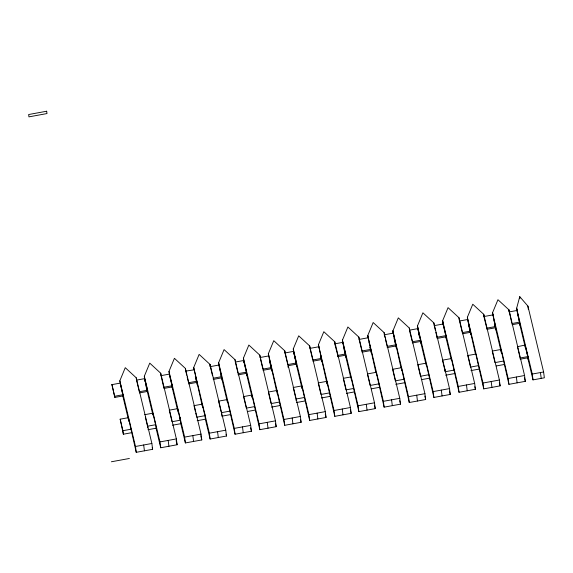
<?xml version="1.0" encoding="UTF-8"?>
<svg xmlns="http://www.w3.org/2000/svg" width="573" height="573" viewBox="0 0 573 573"><rect width="100%" height="100%" fill="white"/><g stroke="black" fill="none" stroke-linecap="round" stroke-linejoin="round"><path stroke-width="0.86" d="M517.154 311.655L516.617 308.36L519.747 296.664L527.912 306.097L543.605 371.977L544.35 377.815L533.012 379.885L527.525 356.85M122.851 395.084L119.836 380.794L125.265 367.687L136.224 377.793L151.874 443.488L152.619 449.325L136.231 452.319L128.366 417.674L120.165 419.171L123.367 434.212L131.561 432.708M144.99 381.367L144.324 376.225L149.754 363.124L160.712 373.224L176.362 438.918L177.114 444.755L160.727 447.757L156.071 428.224L155.304 422.308M169.522 375.58L168.992 371.411L174.421 358.311L185.38 368.41L201.03 434.105L201.775 439.942L185.387 442.936L180.803 423.698L180.058 417.86M202.233 405.963L193.71 367.501L199.139 354.393L210.098 364.5L225.748 430.194L226.5 436.024L210.112 439.025L205.385 419.2L197.191 420.697M194.011 369.836L185.767 371.111L185.466 368.776M219.101 366.204L218.65 362.695L224.079 349.594L235.037 359.694L250.688 425.388L251.432 431.225L235.045 434.227L227.18 399.582L218.578 401.157L221.128 411.872M243.962 362.322L243.425 358.154L248.854 345.046L259.813 355.153L275.463 420.84L276.215 426.677L259.827 429.678L251.962 395.048L243.568 396.588M276.666 391.452L268.336 353.777L273.765 340.677L284.724 350.783L300.374 416.471L301.119 422.308L284.731 425.309L276.823 390.5L268.35 392.047M268.637 356.112L268.515 354.372M293.698 352.266L293.269 348.928L298.705 335.828L309.664 345.927L325.314 411.622L326.058 417.459L309.671 420.46L301.828 385.923L293.211 387.498L295.768 398.206M327.09 383.996L318.402 344.817L323.831 331.71L334.79 341.816L350.44 407.51L351.185 413.341L334.797 416.342L326.846 381.339L318.216 382.922L320.966 394.46L329.59 392.877M318.695 347.152L318.559 344.416M375.852 372.414L367.73 335.628L373.159 322.527L384.118 332.627L399.768 398.321L400.52 404.158L384.125 407.152L376.21 372.307L367.365 373.925M368.031 337.963L367.823 335.398M401.007 367.809L392.877 330.986L398.307 317.879L409.265 327.985L424.915 393.68L425.66 399.517L409.272 402.511L401.365 367.701L392.598 369.306M393.171 333.321L392.949 330.8M418.011 330.077L417.473 325.908L422.903 312.808L433.861 322.907L449.511 388.601L450.263 394.439L433.876 397.44L426.097 363.175L417.753 364.7M443.165 324.927L442.628 320.751L448.057 307.651L459.016 317.757L474.666 383.444L475.418 389.282L459.03 392.283L451.374 358.548L442.485 360.173M500.995 349.466L501.447 352.968L495.982 330.041L492.522 312.815L497.951 299.715L508.91 309.814L524.56 375.508L525.312 381.346L508.924 384.347L500.995 349.466L492.228 351.07L494.972 362.609L503.746 361.004M492.823 315.15L492.63 312.557M516.703 308.152L520.091 325.629M111.943 384.626L120.137 383.129L122.901 394.747L123.052 395.914L114.858 397.418L111.943 384.626L114.858 397.418M209.89 364.306L210.191 366.641L218.95 365.037L222.166 380.164M260.121 357.502L268.708 355.933M296.814 366.498L293.598 351.378L284.867 352.975L284.573 350.64M309.986 348.377L318.86 346.751M358.848 337.096L374.498 402.79L375.251 408.621L358.856 411.622L358.111 405.784L342.461 340.097L347.89 326.99L358.848 337.096L359.149 339.431L368.124 337.733M393.25 333.135L384.232 334.79L384.999 337.411M433.861 322.907L434.255 325.629L443.144 324.003L442.85 321.668M470.376 331.144L462.304 332.627L459.539 321.002L467.711 319.505L475.475 354.178M492.93 314.892L483.891 316.547L486.57 327.326M508.996 311.948L517.004 310.487M114.707 396.251L122.901 394.747M136.224 377.793L136.524 380.128L144.647 378.638L147.411 390.263L139.289 391.746L136.718 380.959M163.799 387.262L172.144 385.736L169.379 374.112L161.034 375.637L163.95 388.43L172.294 386.904L169.529 375.279M196.725 381.238L188.538 382.735L187.149 376.927M213.113 378.237L221.722 376.662M237.91 372.83L235.338 362.043L243.733 360.503L246.497 372.128L238.11 373.66L238.253 374.828L246.648 373.295L243.876 361.67M271.366 367.572L262.885 369.127L260.514 359.164M296.37 362.996L287.753 364.571L285.025 353.118M321.381 358.419L312.758 360.002L310.186 349.208M337.561 354.551L334.754 343.843L342.783 342.375L345.519 353.999L337.769 355.418L338.006 356.936M370.752 349.38L361.907 350.998L362.057 352.166L370.903 350.547L370.151 347.224M395.907 344.781L387.14 346.386L387.291 347.553L396.05 345.949L393.587 335.133M412.094 340.964L409.409 330.177L417.867 328.63L420.632 340.255L412.295 341.78L412.445 342.948L420.783 341.422L418.211 330.628M443.294 325.17L446.066 336.795L437.17 338.421L437.02 337.253L445.916 335.628L443.144 324.003M495.538 326.546L486.764 328.15L486.914 329.317L495.688 327.713L494.012 320.221M511.925 323.544L519.639 322.126M139.44 392.913L147.562 391.431L147.411 390.263M188.682 383.903L196.876 382.406L195.386 375.745M213.263 379.405L221.866 377.829M263.036 370.294L271.516 368.74L269.238 358.762M293.598 351.378L296.513 364.163L287.904 365.739L288.104 367.3M312.908 361.169L321.532 359.586L320.465 354.451M337.92 356.585L345.669 355.167L344.301 349.358M462.454 333.794L470.526 332.311L468.048 321.503M512.076 324.712L519.79 323.294L517.261 312.679M144.754 414.673L152.876 413.183L155.62 424.722L147.497 426.205L147.727 427.959M177.609 408.656L169.264 410.182L172.015 421.721L180.359 420.195L177.609 408.656L178.06 412.159M195.765 413.076L196.747 417.194L204.933 415.697L202.19 404.158L193.996 405.655L195.372 411.428M343.234 378.345L350.977 376.927L358.856 411.622M123.367 434.212L122.916 430.71L131.11 429.206M221.321 412.696L229.931 411.12M254.706 406.586L246.318 408.119L243.761 397.411M279.574 402.031L271.093 403.585L268.544 392.87M304.578 397.454L295.962 399.03L296.184 400.785M353.727 388.458L345.977 389.876L343.428 379.168M378.961 383.838L370.115 385.464L367.565 374.749M404.115 379.24L395.349 380.844L392.799 370.129M428.84 374.713L420.503 376.239L417.953 365.524M442.685 361.033L445.235 371.712L454.124 370.086M478.584 365.603L470.512 367.085L467.761 355.547L475.841 354.071L483.741 388.866L500.129 385.865L499.384 380.028L483.734 314.341L472.775 304.234L467.346 317.335L482.996 383.029L483.741 388.866M525.298 346.4L527.998 357.76L520.284 359.171L520.134 358.003L527.848 356.592L525.104 345.053L517.44 346.694M147.949 429.707L156.071 428.224M172.459 425.223L180.803 423.698M221.772 416.199L230.375 414.623M247.608 411.471L255.157 410.089M271.545 407.088L280.025 405.534M296.413 402.533L305.022 400.957M321.41 397.963L330.041 396.38M346.429 393.379L354.171 391.961M371.368 388.816L379.405 387.341M395.8 384.347L404.559 382.743M421.785 379.584L429.292 378.216M445.679 375.215L454.575 373.589M470.963 370.588L479.035 369.105M496.297 365.946L504.197 364.507M459.03 392.283L458.278 386.446L474.666 383.444M185.387 442.936L184.642 437.099L201.03 434.105M433.876 397.44L433.124 391.603L449.511 388.601M160.727 447.757L159.974 441.919L176.362 438.918M259.827 429.678L259.075 423.841L275.463 420.84M309.671 420.46L308.919 414.623L325.314 411.622M136.231 452.319L135.486 446.482L151.874 443.488M235.045 434.227L234.3 428.389L250.688 425.388M358.111 405.784L374.498 402.79M284.731 425.309L283.986 419.472L300.374 416.471M384.125 407.152L383.38 401.322L399.768 398.321M409.272 402.511L408.528 396.674L424.915 393.68M482.996 383.029L499.384 380.028M533.012 379.885L532.267 374.047L543.605 371.977M210.112 439.025L209.36 433.188L225.748 430.194M508.924 384.347L508.172 378.509L524.56 375.508M334.797 416.342L334.052 410.504L350.44 407.51M111.377 461.774L129.405 458.472M359.099 339.388L361.706 350.175M210.191 366.641L210.098 364.5M516.617 308.36L532.267 374.047M519.503 323.179L525.348 347.704M511.732 322.728L508.91 309.814M517.648 347.567L520.134 358.003M524.488 377.886L525.312 381.346M492.522 312.815L508.172 378.509M499.312 382.427L500.129 385.865M474.809 386.732L475.418 389.282M442.628 320.751L458.278 386.446M445.572 335.807L451.424 360.353M434.255 325.629L435.444 330.614M435.838 332.268L437.02 337.253M449.461 391.094L450.263 394.439M417.473 325.908L433.124 391.603M418.713 333.794L419.3 336.287M420.296 340.434L426.14 364.98M424.844 396.072L425.66 399.517M392.877 330.986L408.528 396.674M385.393 339.037L386.947 345.569M399.696 400.713L400.52 404.158M367.73 335.628L383.38 401.322M374.434 405.204L375.251 408.621M343.621 347.539L350.619 377.027M350.361 409.874L351.185 413.341M318.402 344.817L334.052 410.504M325.249 414.064L326.058 417.459M293.269 348.928L308.919 414.623M293.748 352.545L296.513 364.163M296.026 363.182L302.071 388.573M300.51 419.73L301.119 422.308M268.336 353.777L283.986 419.472M275.398 423.275L276.215 426.677M243.425 358.154L259.075 423.841M246.154 372.307L252.206 397.705M250.623 427.816L251.432 431.225M218.65 362.702L234.3 428.389M219.294 367.035L221.278 375.336M220.977 375.186L227.424 402.239M210.592 367.644L212.533 375.795M226.084 434.305L226.5 436.024M193.71 367.501L209.36 433.188M185.967 371.941L186.755 375.265M200.779 435.759L201.775 439.942M168.992 371.411L184.642 437.099M171.606 385.085L177.451 409.616M176.104 440.508L177.114 444.755M144.324 376.225L159.974 441.919M144.797 379.806L147.562 391.431M145.914 385.6L152.912 414.959M145.341 417.144L147.304 425.381M152.217 447.613L152.619 449.325M119.836 380.794L135.486 446.482M122.436 394.403L128.81 421.176L128.366 417.674M120.165 419.171L122.916 430.71M343.127 344.373L343.907 347.696M468.542 324.669L470.827 334.646M394.081 338.299L396.351 348.284M269.539 361.097L271.817 371.075M369.026 342.231L369.771 345.562M369.886 347.059L371.197 352.882M195.307 376.418L197.176 384.741M494.871 325.049L495.982 330.041M320.45 354.587L321.532 359.586M320.751 356.922L321.833 361.921M540.461 372.55L541.213 378.388M527.912 306.097L528.335 309.434M527.848 356.592L528.299 360.088M519.747 296.664L519.962 298.332M525.255 346.221L525.498 347.961M508.695 309.613L508.896 311.175M516.366 377.005L517.118 382.843M483.734 314.341L484.035 316.676M483.598 314.212L483.791 315.766M491.19 381.532L491.935 387.369M467.41 317.17L467.862 320.672M459.238 318.667L459.539 321.002M459.016 317.757L459.446 321.088M466.472 384.949L467.224 390.786M451.374 358.548L451.603 360.295M445.916 335.628L446.367 339.13M444.841 368.991L445.235 371.712M441.317 390.106L442.07 395.943M420.632 340.255L421.083 343.757M417.567 326.295L418.018 329.797M409.265 327.985L409.559 330.32M416.721 395.177L417.466 401.014M401.365 367.701L401.702 370.33M384.118 332.627L384.419 334.961M391.574 399.818L392.319 405.655M376.325 373.181L376.547 374.935M366.305 404.287L367.049 410.125M351.091 377.8L351.313 379.548M345.519 353.999L345.963 357.502M342.482 340.04L342.933 343.542M334.79 341.816L335.083 344.151M342.246 409.007L342.991 414.845M326.846 381.339L327.183 383.967M309.664 345.927L309.979 348.427M317.12 413.119L317.865 418.956M301.828 385.923L302.164 388.544M284.724 350.783L284.924 352.338M292.18 417.975L292.925 423.812M276.823 390.5L277.275 394.002M259.813 355.153L260.135 357.652M267.269 422.344L268.021 428.181M252.07 395.922L252.299 397.676M246.497 372.128L246.949 375.63M235.037 359.694L235.36 362.2M242.494 426.885L243.239 432.722M227.295 400.463L227.517 402.21M221.436 413.57L221.658 415.325M217.554 431.691L218.306 437.528M204.64 413.362L205.435 419.415M202.19 404.158L202.634 407.661M185.38 368.41L185.702 370.91M192.836 435.602L193.581 441.439M179.972 417.488L180.266 419.823M172.144 385.736L172.595 389.239M160.712 373.224L161.034 375.723M168.168 440.415L168.92 446.252M152.876 413.183L153.098 414.938M143.68 444.985L144.425 450.822M46.678 111.226L28.65 114.528L28.951 116.863L46.979 113.561L46.678 111.226"/></g></svg>
